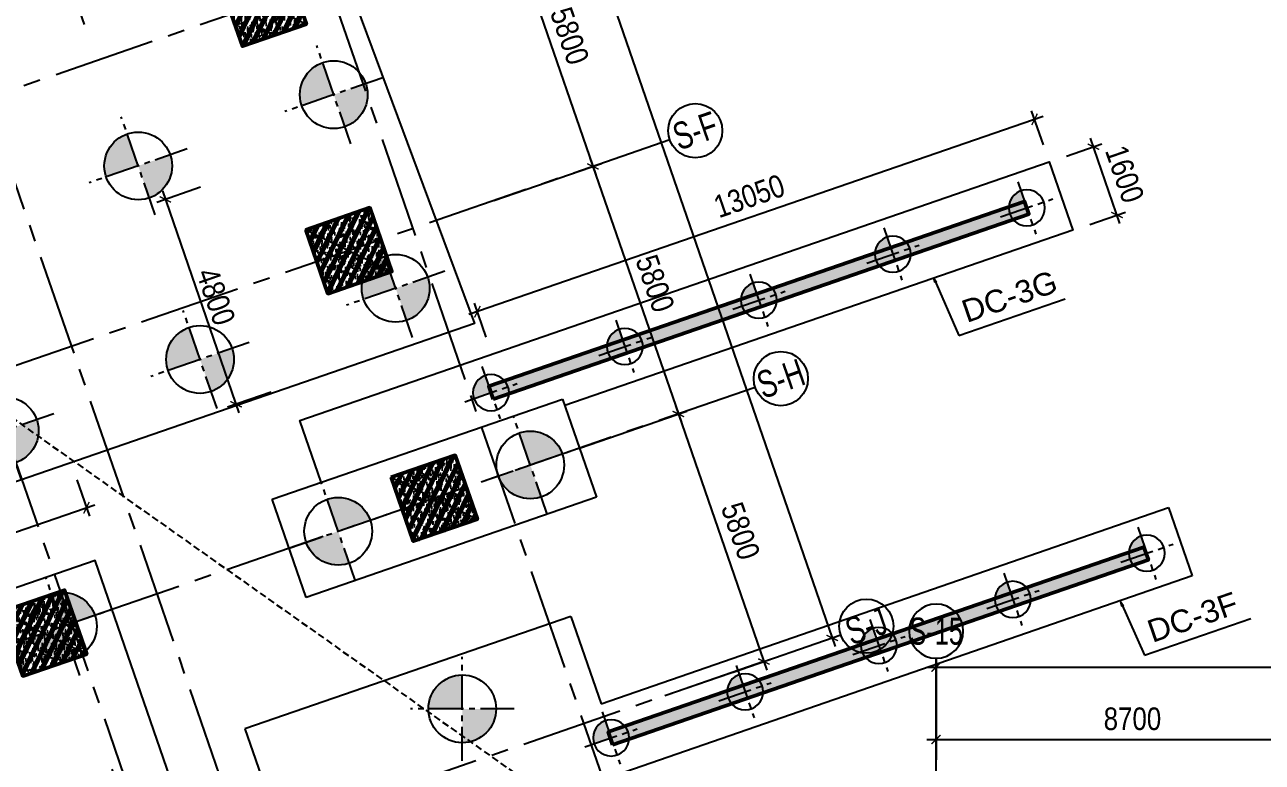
# Model space of a CAD drawing. Header units: millimetres. Extents: x -80883 to 1373228, y -532110 to 182357.
# Drawn here: x 725603 to 753005, y -311909 to -295574 of the extents above; entities that cross this region are included whole.
import ezdxf
from ezdxf.enums import TextEntityAlignment as Align
from ezdxf.xclip import XClip

# ---------------------------------------------------------------- set-up
doc = ezdxf.new("R2010")
doc.units = ezdxf.units.MM
doc.header["$LTSCALE"] = 100
doc.header["$XCLIPFRAME"] = 0
doc.header["$PDMODE"] = 32
doc.header["$PDSIZE"] = 2.5
for name, pattern in [('CENTER2', [1.125, 0.75, -0.125, 0.125, -0.125]), ('DASHED', [4.5, 3, -1.5]), ('HIDDEN', [0.375, 0.25, -0.125])]:
    doc.linetypes.add(name, pattern=pattern)
for name, color, linetype in [('ccu11-Dim', 8, 'Continuous'), ('ccu11-Khuat', 9, 'DASHED'), ('ccu11-Manh', 8, 'Continuous'), ('ccu12-Hatch', 250, 'Continuous'), ('ccu12-Pile', 4, 'Continuous'), ('ccu12-Thay', 7, 'Continuous'), ('ccu12-Truc', 13, 'CENTER2'), ('KC-Betong', 6, 'Continuous'), ('KC2-CONCRETE', 7, 'Continuous'), ('KC2-DIM', 251, 'Continuous'), ('KCS_CENTER_POINT', 7, 'Continuous'), ('KCS_PILE', 8, 'HIDDEN'), ('KT-Dim', 8, 'Continuous'), ('Xref_ST_MBDV Cot vach 30.7.2022$0$Xref_ST_MBDV Cot vach 30.7.2022|Xref_ST_MBDV Cot vach 30.7.2022|Xref_ST_MBDV Cot vach 30.7.2022|Xref_ST_MBDV Cot vach 30.7.2022|A-WALL-PATT', 251, 'Continuous'), ('Xref_ST_MBDV Cot vach 30.7.2022|Xref_ST_MBDV Cot vach 30.7.2022|Xref_ST_MBDV Cot vach 30.7.2022|Xref_ST_MBDV Cot vach 30.7.2022|A-GRID-SYM', 50, 'Continuous')]:
    doc.layers.add(name, color=color, linetype=linetype)
for name, color, linetype, lineweight in [('ccu12-Tencaukien', 9, 'Continuous', 15), ('KT-Net cot', 2, 'Continuous', 50), ('KT-Net cot vach', 6, 'Continuous', 50), ('KT-Vat lieu', 250, 'Continuous', 9)]:
    doc.layers.add(name, color=color, linetype=linetype, lineweight=lineweight)
doc.styles.add('Arial', font='arial.ttf', dxfattribs={"width": 0.7})
doc.styles.add('Arial Narrow', font='ARIALN.TTF')
doc.styles.add('HBA-Text', font='GOTHIC.TTF')
doc.dimstyles.new('ccu11-100x2', dxfattribs={"dimscale": 100, "dimtxt": 2.5, "dimasz": 1, "dimexe": 1, "dimexo": 2, "dimgap": 1, "dimtad": 1, "dimdec": 0, "dimlfac": 0.5, "dimrnd": 5, "dimdsep": 46, "dimtxsty": 'Arial', "dimblk": 'ARCHTICK', "dimcen": -1, "dimdle": 1, "dimclrd": 256, "dimclre": 256, "dimclrt": 31, "dimadec": 0, "dimazin": 2, "dimtfac": 0.1, "dimtdec": 0, "dimtmove": 0, "dimatfit": 1, "dimldrblk": 'ARCHTICK', "dimfxl": 1, "dimtvp": 0.833333, "dimtolj": 1, "dimtzin": 12, "dimarcsym": 0})
doc.dimstyles.new('ccu12-200', dxfattribs={"dimscale": 200, "dimtxt": 2.5, "dimasz": 1, "dimexe": 1, "dimexo": 2, "dimgap": 1, "dimtad": 1, "dimdec": 0, "dimrnd": 5, "dimdsep": 46, "dimtxsty": 'Arial Narrow', "dimblk": 'ARCHTICK', "dimcen": -1, "dimdle": 1, "dimclrd": 256, "dimclre": 256, "dimclrt": 3, "dimadec": 0, "dimazin": 2, "dimtfac": 0.1, "dimtdec": 0, "dimtmove": 0, "dimatfit": 1, "dimldrblk": 'ARCHTICK', "dimfxl": 1, "dimtvp": 0.833333, "dimtolj": 1, "dimtzin": 12, "dimarcsym": 0})
doc.dimstyles.new('CCU_1-300', dxfattribs={"dimscale": 200, "dimtxt": 2.5, "dimasz": 1, "dimexe": 1, "dimexo": 2, "dimgap": 0.5, "dimtad": 1, "dimdec": 0, "dimrnd": 5, "dimdsep": 46, "dimtxsty": 'Arial Narrow', "dimblk": 'ARCHTICK', "dimcen": -1, "dimdle": 1, "dimclrd": 256, "dimclre": 256, "dimclrt": 3, "dimadec": 0, "dimazin": 2, "dimtfac": 0.1, "dimtdec": 0, "dimtix": 1, "dimtmove": 2, "dimatfit": 1, "dimfxl": 1, "dimtvp": 0.833333, "dimtolj": 1, "dimtzin": 12, "dimarcsym": 0})
pattern_1 = [(50, (108165.77, -54076.06), (286.9041, -25.10085), [30, -330]), (355, (108165.77, -54076.06), (-55.5005, 300.8769), [24, -264]), (100.4514, (108189.68, -54078.15), (231.4038, 275.7758), [25.4961, -280.4568]), (46.1842, (108165.77, -53996.06), (426.8964, -66.2076), [45, -495]), (96.6356, (108201.34, -54001.57), (373.865, 389.6471), [38.244, -420.6852]), (351.1842, (108165.77, -53996.06), (373.8648, 389.6474), [36, -396]), (21, (108205.77, -54016.06), (238.7628, -161.0476), [30, -330]), (326, (108205.77, -54016.06), (97.3261, 290.06), [24, -264]), (71.4514, (108225.66, -54029.48), (336.089, 129.0122), [25.4961, -280.4568]), (37.5, (108165.77, -54076.06), (4.86394, 133.15754), [0, -260.8, 0, -268, 0, -265]), (7.5, (108165.77, -54076.06), (105.2278, 157.7647), [0, -152.8, 0, -254.8, 0, -101]), (327.5, (108076.57, -54076.06), (213.52897, -9.02195), [0, -100, 0, -312, 0, -414]), (317.5, (108036.57, -54076.06), (233.27447, 40.042), [0, -130, 0, -207.2, 0, -294]), (45, (108165.77, -54076.06), (-106.066, 106.066), []), (45, (108236.48, -54076.06), (-106.066, 106.066), [])]

# ---------------------------------------------------------------- blocks, each defined once
blk = doc.blocks.new('Xref_ST_MBDV Cot vach 30.7.2022$0$Tuong Vay01-flat-1')
at = {"layer": 'Xref_ST_MBDV Cot vach 30.7.2022$0$Xref_ST_MBDV Cot vach 30.7.2022|Xref_ST_MBDV Cot vach 30.7.2022|Xref_ST_MBDV Cot vach 30.7.2022|Xref_ST_MBDV Cot vach 30.7.2022|A-WALL-PATT'}
h = blk.add_hatch(dxfattribs=at)
h.set_pattern_fill('ACET-2D-VATLIEU04', color=256, scale=50, pattern_type=2)
h.set_pattern_definition([(50, (-11139561.84, -1407213.45), (-225.902474, 189.5546825), [37.5, -412.5]), (355, (-11139561.84, -1407213.45), (32.127212, 367.215716), [30, -330]), (100.4514, (-11139531.95, -1407216.06), (-341.231527, -62.944187), [31.870095, -350.571056]), (46.1842, (-11139561.84, -1407113.45), (-319.180497, 306.252097), [56.25, -618.75]), (96.6356, (-11139517.37, -1407120.34), (-516.995922, -60.144022), [47.805144, -525.8565]), (351.1842, (-11139561.84, -1407113.45), (84.740774, 546.39543), [45, -495]), (21, (-11139511.84, -1407138.45), (-105.680822, 275.3079534), [37.5, -412.5]), (326, (-11139511.84, -1407138.45), (206.128805, 305.59852), [30, -330]), (71.4514, (-11139486.97, -1407155.22), (-328.963765, 110.380101), [31.870095, -350.571056]), (37.5, (-11139561.84, -1407213.45), (-78.1345294, 101.8269012), [0, -326, 0, -335, 0, -331.25]), (7.5, (-11139561.84, -1407213.45), (-23.2793464, 176.824191), [0, -191, 0, -318.5, 0, -126.25]), (327.5, (-11139673.34, -1407213.45), (71.9444175, 112.9301145), [0, -125, 0, -390, 0, -517.5000003]), (317.5, (-11139723.34, -1407213.45), (158.0205496, 172.449169), [0, -162.5, 0, -259, 0, -367.5]), (45, (-11139561.84, -1407213.45), (-150.260191, 150.260191), []), (45, (-11139561.84, -1407152.2), (-150.260191, 150.260191), [])])
h.paths.add_polyline_path([(-82665, -118500), (-81837, -121132), (-80903, -123728), (-79863, -126284), (-78720, -128795), (-77475, -131258), (-76131, -133667), (-74689, -136020), (-73153, -138312), (-71525, -140539), (-69807, -142699), (-68002, -144786), (-66114, -146798), (-64145, -148731), (-62100, -150582), (-59980, -152349), (-57790, -154027), (-55533, -155614), (-53213, -157109), (-50835, -158507), (-48401, -159807), (-45916, -161007), (-43385, -162104), (-40811, -163097), (-38198, -163985), (-35551, -164765), (-32875, -165436), (-30174, -165998), (-27451, -166448), (-24702, -166789), (-4397, -168938), (36420, -167648), (41836, -160719), (12445, -24368), (8473, -9249), (-4719, -5521), (-10557, -9947), (-34021, -27848), (-39777, -32009), (-41249, -35294), (-45787, -38574), (-49368, -38942), (-57644, -44924), (-59845, -46601), (-61969, -48362), (-64020, -50208), (-65993, -52137), (-67887, -54144), (-69696, -56226), (-71420, -58381), (-73054, -60604), (-74596, -62892), (-76043, -65242), (-77394, -67648), (-78645, -70107), (-79794, -72615), (-80841, -75168), (-81782, -77762), (-82617, -80392), (-83343, -83054), (-83961, -85743), (-84468, -88455), (-84865, -91186), (-85149, -93930), (-85321, -96684), (-85381, -99530), (-85329, -102201), (-85163, -104955), (-84886, -107701), (-84496, -110432), (-83996, -113146), (-83385, -115836)], flags=16)
h.paths.add_polyline_path([(-83625, -118781), (-82785, -121452), (-81837, -124086), (-80781, -126680), (-79621, -129228), (-78358, -131727), (-76994, -134172), (-75531, -136560), (-73973, -138886), (-72320, -141146), (-70577, -143337), (-68746, -145455), (-66829, -147497), (-64832, -149459), (-62755, -151337), (-60604, -153130), (-58382, -154833), (-56092, -156444), (-53738, -157960), (-51324, -159379), (-48854, -160699), (-46333, -161916), (-43764, -163030), (-41151, -164038), (-38500, -164938), (-35814, -165730), (-33098, -166411), (-30357, -166981), (-27595, -167438), (-24816, -167783), (-4434, -169940), (36920, -168633), (42913, -160966), (13418, -24135), (9295, -8442), (-4926, -4424), (-11163, -9151), (-34617, -27045), (-40580, -31355), (-42052, -34640), (-46156, -37607), (-49737, -37975), (-58240, -44121), (-60467, -45819), (-62623, -47605), (-64704, -49479), (-66707, -51435), (-68628, -53472), (-70465, -55586), (-72214, -57772), (-73872, -60029), (-75437, -62350), (-76905, -64734), (-78276, -67176), (-79545, -69672), (-80712, -72217), (-81774, -74808), (-82729, -77440), (-83576, -80109), (-84314, -82810), (-84940, -85539), (-85455, -88291), (-85857, -91062), (-86146, -93847), (-86321, -96642), (-86382, -99529), (-86328, -102241), (-86160, -105036), (-85879, -107821), (-85484, -110593), (-84976, -113347), (-84356, -116078)])
blk = doc.blocks.new('_ARCHTICK')
at = {"color": 0, "linetype": 'ByBlock', "const_width": 0.15}
blk.add_lwpolyline([(-0.5, -0.5), (0.5, 0.5)], dxfattribs=at)
blk = doc.blocks.new('*D1087')
at = {"layer": 'Defpoints', "color": 0, "transparency": 16777216}
for p in [(369540, -50987), (374002, -55583), (371432, -56470, 0)]:
    blk.add_point(p, dxfattribs=at)
at = {"layer": 'KT-Dim', "lineweight": -2, "transparency": 16777216}
for p, q in [((369918, -50857), (372298, -50035)), ((372044, -49911), (374067, -55772)), ((371810, -56339), (374191, -55518))]:
    blk.add_line(p, q, dxfattribs=at)
at = {"layer": 'KT-Dim', "lineweight": -2, "transparency": 16777216, "xscale": 200, "yscale": 200, "zscale": 200}
for p, rotation in [((372109, -50100), 109.0471074728855), ((374002, -55583), 289.0471074728856)]:
    blk.add_blockref('_ARCHTICK', p, dxfattribs=dict(at, rotation=rotation))
at = {"layer": 'KT-Dim', "color": 3, "transparency": 16777216, "insert": (373486, -52693), "char_height": 500, "attachment_point": 5, "rotation": 289.0471, "style": 'Arial Narrow'}
blk.add_mtext('\\A1;5800', dxfattribs=at)
blk = doc.blocks.new('*D1092')
at = {"layer": 'Defpoints', "color": 0, "transparency": 16777216}
for p in [(371433, -56470, 0), (375894, -61065), (373325, -61952, 0)]:
    blk.add_point(p, dxfattribs=at)
at = {"layer": 'KT-Dim', "lineweight": -2, "transparency": 16777216}
for p, q in [((371811, -56339), (374191, -55518)), ((373936, -55394), (375960, -61254)), ((373703, -61822), (376084, -61000))]:
    blk.add_line(p, q, dxfattribs=at)
at = {"layer": 'KT-Dim', "lineweight": -2, "transparency": 16777216, "xscale": 200, "yscale": 200, "zscale": 200}
for p, rotation in [((374002, -55583), 109.0471074728855), ((375894, -61065), 289.0471074728856)]:
    blk.add_blockref('_ARCHTICK', p, dxfattribs=dict(at, rotation=rotation))
at = {"layer": 'KT-Dim', "color": 3, "transparency": 16777216, "insert": (375378, -58176), "char_height": 500, "attachment_point": 5, "rotation": 289.0471, "style": 'Arial Narrow'}
blk.add_mtext('\\A1;5800', dxfattribs=at)
blk = doc.blocks.new('*D1093')
at = {"layer": 'Defpoints', "color": 0, "transparency": 16777216}
for p in [(373326, -61952, 0), (377787, -66548), (375218, -67435, 0)]:
    blk.add_point(p, dxfattribs=at)
at = {"layer": 'KT-Dim', "lineweight": -2, "transparency": 16777216}
for p, q in [((373704, -61822), (376084, -61000)), ((375829, -60876), (377853, -66737)), ((375596, -67304), (377976, -66483))]:
    blk.add_line(p, q, dxfattribs=at)
at = {"layer": 'KT-Dim', "lineweight": -2, "transparency": 16777216, "xscale": 200, "yscale": 200, "zscale": 200}
for p, rotation in [((375894, -61065), 109.0471074728855), ((377787, -66548), 289.0471074728856)]:
    blk.add_blockref('_ARCHTICK', p, dxfattribs=dict(at, rotation=rotation))
at = {"layer": 'KT-Dim', "color": 3, "transparency": 16777216, "insert": (377271, -63658), "char_height": 500, "attachment_point": 5, "rotation": 289.0471, "style": 'Arial Narrow'}
blk.add_mtext('\\A1;5800', dxfattribs=at)
blk = doc.blocks.new('GRID-SYM-flat-91')
at = {"layer": 'Xref_ST_MBDV Cot vach 30.7.2022|Xref_ST_MBDV Cot vach 30.7.2022|Xref_ST_MBDV Cot vach 30.7.2022|Xref_ST_MBDV Cot vach 30.7.2022|A-GRID-SYM'}
blk.add_circle((0, 0, 0), 900, dxfattribs=at)
at = {"layer": 'Xref_ST_MBDV Cot vach 30.7.2022|Xref_ST_MBDV Cot vach 30.7.2022|Xref_ST_MBDV Cot vach 30.7.2022|Xref_ST_MBDV Cot vach 30.7.2022|A-GRID-SYM', "style": 'HBA-Text'}
blk.add_attdef('GRID', text='', height=900, rotation=19.0471, dxfattribs=at).set_placement((0, 0, 0), align=Align.MIDDLE_CENTER)
blk = doc.blocks.new('GRID-SYM-flat-103')
at = {"layer": 'Xref_ST_MBDV Cot vach 30.7.2022|Xref_ST_MBDV Cot vach 30.7.2022|Xref_ST_MBDV Cot vach 30.7.2022|Xref_ST_MBDV Cot vach 30.7.2022|A-GRID-SYM'}
blk.add_circle((0, 0, 0), 900, dxfattribs=at)
at = {"layer": 'Xref_ST_MBDV Cot vach 30.7.2022|Xref_ST_MBDV Cot vach 30.7.2022|Xref_ST_MBDV Cot vach 30.7.2022|Xref_ST_MBDV Cot vach 30.7.2022|A-GRID-SYM', "style": 'HBA-Text'}
blk.add_attdef('GRID', text='', height=900, rotation=19.0471, dxfattribs=at).set_placement((0, 0, 0), align=Align.MIDDLE_CENTER)
blk = doc.blocks.new('*D1074')
at = {"layer": 'Defpoints', "color": 0, "transparency": 16777216}
for p in [(366647, -37704, 0), (379300, -66026), (376730, -66913, 0)]:
    blk.add_point(p, dxfattribs=at)
at = {"layer": 'KT-Dim', "lineweight": -2, "transparency": 16777216}
for p, q in [((369150, -36628), (379365, -66215)), ((367025, -37574), (369405, -36752)), ((377108, -66782), (379489, -65960))]:
    blk.add_line(p, q, dxfattribs=at)
at = {"layer": 'KT-Dim', "lineweight": -2, "transparency": 16777216, "xscale": 200, "yscale": 200, "zscale": 200}
for p, rotation in [((369216, -36817), 109.0471074728855), ((379300, -66026), 289.0471074728856)]:
    blk.add_blockref('_ARCHTICK', p, dxfattribs=dict(at, rotation=rotation))
at = {"layer": 'KT-Dim', "color": 3, "transparency": 16777216, "insert": (374688, -51273), "char_height": 500, "attachment_point": 5, "rotation": 289.0471, "style": 'Arial Narrow'}
blk.add_mtext('\\A1;30900', dxfattribs=at)
blk = doc.blocks.new('*D1076')
at = {"layer": 'Defpoints', "color": 0, "transparency": 16777216}
for p in [(390299, -68275), (381599, -71082, 0), (390299, -71118, 0)]:
    blk.add_point(p, dxfattribs=at)
at = {"layer": 'KT-Dim', "lineweight": -2, "transparency": 16777216}
for p, q in [((381599, -70682), (381599, -68075)), ((390299, -70718), (390299, -68075)), ((381399, -68275), (390499, -68275))]:
    blk.add_line(p, q, dxfattribs=at)
at = {"layer": 'KT-Dim', "lineweight": -2, "transparency": 16777216, "xscale": 200, "yscale": 200, "zscale": 200, "rotation": 180}
blk.add_blockref('_ARCHTICK', (381599, -68275), dxfattribs=at)
at = {"layer": 'KT-Dim', "lineweight": -2, "transparency": 16777216, "xscale": 200, "yscale": 200, "zscale": 200}
blk.add_blockref('_ARCHTICK', (390299, -68275), dxfattribs=at)
at = {"layer": 'KT-Dim', "color": 3, "transparency": 16777216, "insert": (385949, -67819), "char_height": 500, "attachment_point": 5, "style": 'Arial Narrow'}
blk.add_mtext('\\A1;8700', dxfattribs=at)
blk = doc.blocks.new('*D1080')
at = {"layer": 'Defpoints', "color": 0, "transparency": 16777216}
for p in [(409199, -66675), (381599, -70845), (409199, -70845)]:
    blk.add_point(p, dxfattribs=at)
at = {"layer": 'KT-Dim', "lineweight": -2, "transparency": 16777216}
for p, q in [((381599, -70445), (381599, -66475)), ((409199, -70445), (409199, -66475)), ((381399, -66675), (409399, -66675))]:
    blk.add_line(p, q, dxfattribs=at)
at = {"layer": 'KT-Dim', "lineweight": -2, "transparency": 16777216, "xscale": 200, "yscale": 200, "zscale": 200, "rotation": 180}
blk.add_blockref('_ARCHTICK', (381599, -66675), dxfattribs=at)
at = {"layer": 'KT-Dim', "lineweight": -2, "transparency": 16777216, "xscale": 200, "yscale": 200, "zscale": 200}
blk.add_blockref('_ARCHTICK', (409199, -66675), dxfattribs=at)
at = {"layer": 'KT-Dim', "color": 3, "transparency": 16777216, "insert": (395399, -66219), "char_height": 500, "attachment_point": 5, "style": 'Arial Narrow'}
blk.add_mtext('\\A1;27600', dxfattribs=at)
blk = doc.blocks.new('GRID-SYM-flat-73')
at = {"layer": 'Xref_ST_MBDV Cot vach 30.7.2022|Xref_ST_MBDV Cot vach 30.7.2022|Xref_ST_MBDV Cot vach 30.7.2022|Xref_ST_MBDV Cot vach 30.7.2022|A-GRID-SYM'}
blk.add_circle((0, 0, 0), 900, dxfattribs=at)
at = {"layer": 'Xref_ST_MBDV Cot vach 30.7.2022|Xref_ST_MBDV Cot vach 30.7.2022|Xref_ST_MBDV Cot vach 30.7.2022|Xref_ST_MBDV Cot vach 30.7.2022|A-GRID-SYM', "style": 'HBA-Text'}
blk.add_attdef('GRID', text='', height=900, rotation=359.6303, dxfattribs=at).set_placement((0, 0, 0), align=Align.MIDDLE_CENTER)
blk = doc.blocks.new('*U151')
h = blk.add_hatch()
h.set_pattern_fill('VATLIEU04', color=250, scale=40, style=0, pattern_type=2)
h.set_pattern_definition([(50, (550, -550), (286.904, -25.1), [30, -330]), (355, (550, -550), (-55.5, 300.877), [24, -264]), (100.451, (573.9, -552.1), (231.404, 275.776), [25.496, -280.457]), (46.184, (550, -470), (426.9, -66.21), [45, -495]), (96.636, (585.57, -475.5), (373.87, 389.65), [38.24, -420.69]), (351.184, (550, -470), (373.86, 389.65), [36, -396]), (21, (590, -490), (238.763, -161.048), [30, -330]), (326, (590, -490), (97.326, 290.06), [24, -264]), (71.451, (609.9, -503.42), (336.09, 129.01), [25.496, -280.457]), (37.5, (550, -550), (4.864, 133.1575), [0, -260.8, 0, -268, 0, -265]), (7.5, (550, -550), (105.228, 157.765), [0, -152.8, 0, -254.8, 0, -101]), (327.5, (460.8, -550), (213.529, -9.022), [0, -100, 0, -312, 0, -414]), (317.5, (420.8, -550), (233.274, 40.042), [0, -130, 0, -207.2, 0, -294]), (45, (550, -550), (-120.208, 120.208), []), (45, (550, -501), (-120.208, 120.208), [])])
h.paths.add_polyline_path([(-475, 475), (1025, 475), (1025, -1025), (-475, -1025)])
at = {"color": 6, "ltscale": 0.25}
blk.add_lwpolyline([(-475, 475), (1025, 475), (1025, -1025), (-475, -1025)], close=True, dxfattribs=at)
at = {"layer": 'Defpoints', "linetype": 'ByBlock', "ltscale": 30}
for p, q in [((1025, 475), (-475, -1025)), ((-475, 475), (1025, -1025))]:
    blk.add_line(p, q, dxfattribs=at)
blk = doc.blocks.new('MBDV-B1-T1-PN')
at = {"layer": 'KT-Net cot vach', "rotation": 19.04713795399666}
for p in [(57392, 5823), (59285, 341), (61177, -5142), (52528, -8128)]:
    blk.add_blockref('*U151', p, dxfattribs=at)
blk = doc.blocks.new('*D787')
at = {"layer": 'Defpoints', "color": 0, "transparency": 16777216}
for p in [(726625, -305275), (726969, -306271), (711690, -310431)]:
    blk.add_point(p, dxfattribs=at)
at = {"layer": 'KC2-DIM', "lineweight": -2, "transparency": 16777216}
for p, q in [((726755, -305653), (727034, -306460)), ((711844, -311493), (727158, -306206)), ((711820, -310809), (712099, -311617))]:
    blk.add_line(p, q, dxfattribs=at)
at = {"layer": 'KC2-DIM', "lineweight": -2, "transparency": 16777216, "xscale": 200, "yscale": 200, "zscale": 200}
for p, rotation in [((726969, -306271), 19.04713795387658), ((712034, -311428), 199.0471379538766)]:
    blk.add_blockref('_ARCHTICK', p, dxfattribs=dict(at, rotation=rotation))
at = {"layer": 'KC2-DIM', "color": 3, "transparency": 16777216, "insert": (719385, -308514), "char_height": 500, "attachment_point": 5, "rotation": 19.0471, "style": 'Arial Narrow'}
blk.add_mtext('\\A1;15800', dxfattribs=at)
blk = doc.blocks.new('*D810')
at = {"layer": 'Defpoints', "color": 0, "transparency": 16777216}
for p in [(729869, -299044), (731435, -303582), (730282, -303980)]:
    blk.add_point(p, dxfattribs=at)
at = {"layer": 'KC2-DIM', "lineweight": -2, "transparency": 16777216}
for p, q in [((729491, -299175), (728527, -299508)), ((728650, -299253), (730347, -304169)), ((731057, -303712), (730093, -304045))]:
    blk.add_line(p, q, dxfattribs=at)
at = {"layer": 'KC2-DIM', "lineweight": -2, "transparency": 16777216, "xscale": 200, "yscale": 200, "zscale": 200}
for p, rotation in [((728716, -299443), 109.0471379539949), ((730282, -303980), 289.0471379539949)]:
    blk.add_blockref('_ARCHTICK', p, dxfattribs=dict(at, rotation=rotation))
at = {"layer": 'KC2-DIM', "color": 3, "transparency": 16777216, "insert": (729835, -301595), "char_height": 500, "attachment_point": 5, "rotation": 289.0471, "style": 'Arial Narrow'}
blk.add_mtext('\\A1;4800', dxfattribs=at)
blk = doc.blocks.new('D1500.')
at = {"layer": 'ccu12-Hatch', "ltscale": 0.5}
h = blk.add_hatch(color=256, dxfattribs=at)
h.dxf.hatch_style = 1
h.paths.add_polyline_path([(750, 0, 0.414214), (0, 750), (0, 0)])
h.paths.add_polyline_path([(0, 0), (-750, 0, 0.414214), (0, -750)])
at = {"layer": 'ccu12-Pile', "color": 13, "linetype": 'CENTER2', "ltscale": 10}
for p, q in [((0, 1150), (0, -1150)), ((1150, 0), (-1150, 0))]:
    blk.add_line(p, q, dxfattribs=at)
at = {"layer": 'ccu12-Pile', "ltscale": 0.5}
blk.add_circle((0, 0), 750, dxfattribs=at)
blk = doc.blocks.new('D1500')
at = {"layer": 'ccu12-Pile', "rotation": 270}
blk.add_blockref('D1500.', (-4, 0), dxfattribs=at)
blk = doc.blocks.new('DC-2-1500')
at = {"layer": 'KC2-CONCRETE'}
for p, q in [((-1150, 3400), (1150, 3400)), ((-1150, -3400), (-1150, 3400)), ((1150, 3400), (1150, -3400)), ((1150, -3400), (-1150, -3400))]:
    blk.add_line(p, q, dxfattribs=at)
at = {"layer": 'KCS_CENTER_POINT'}
for p, q in [((-150, 0), (150, 0)), ((0, 150), (0, -150))]:
    blk.add_line(p, q, dxfattribs=at)
at = {"layer": 'KCS_PILE'}
for p in [(0, 2250), (0, -2250)]:
    blk.add_blockref('D1500', p, dxfattribs=at)
blk = doc.blocks.new('MBDV-COC-PN')
at = {"layer": 'KC2-DIM', "rotation": 289.04713795402}
blk.add_blockref('DC-2-1500', (61527, -5312), dxfattribs=at)
at = {"layer": 'KCS_PILE'}
for p, rotation in [((53407, 6270), 19.04713795401927), ((59305, 3628), 19.04713795401927), ((54974, 2050), 19.04713795401927), ((60675, -660), 19.04713795401927), ((56344, -2237), 19.04713795401927), ((52018, -3814), 19.04713795401927), ((53303, -8151), 289.0471379539969), ((54771, -12401), 289.0471379539969)]:
    blk.add_blockref('D1500', p, dxfattribs=dict(at, rotation=rotation))
blk.add_blockref('D1500', (62151, -9976), dxfattribs=at)
blk = doc.blocks.new('*D764')
at = {"layer": 'ccu11-Dim', "lineweight": -2, "ltscale": 0.5, "transparency": 16777216}
for p, q in [((749855, -299977), (749202, -298086)), ((748667, -298483), (749456, -298210)), ((749189, -299995), (749978, -299723))]:
    blk.add_line(p, q, dxfattribs=at)
at = {"layer": 'Defpoints', "color": 0, "ltscale": 0.5, "transparency": 16777216}
for p in [(749267, -298276), (748289, -298613), (748811, -300126)]:
    blk.add_point(p, dxfattribs=at)
at = {"layer": 'ccu11-Dim', "lineweight": -2, "ltscale": 0.5, "transparency": 16777216, "xscale": 200, "yscale": 200, "zscale": 200}
for p, rotation in [((749267, -298276), 109.0471379532386), ((749789, -299788), 289.0471379532386)]:
    blk.add_blockref('_ARCHTICK', p, dxfattribs=dict(at, rotation=rotation))
at = {"layer": 'ccu11-Dim', "color": 3, "ltscale": 0.5, "transparency": 16777216, "insert": (749959, -298883), "char_height": 500, "attachment_point": 5, "rotation": 289.0471, "style": 'Arial Narrow'}
blk.add_mtext('\\A1;1600', dxfattribs=at)
blk = doc.blocks.new('*D765')
at = {"layer": 'ccu11-Dim', "lineweight": -2, "ltscale": 0.5, "transparency": 16777216}
for p, q in [((748158, -298235), (747898, -297481)), ((748152, -297605), (735437, -301995)), ((735821, -302495), (735560, -301741))]:
    blk.add_line(p, q, dxfattribs=at)
at = {"layer": 'Defpoints', "color": 0, "ltscale": 0.5, "transparency": 16777216}
for p in [(748289, -298613), (735626, -301930), (735951, -302873)]:
    blk.add_point(p, dxfattribs=at)
at = {"layer": 'ccu11-Dim', "lineweight": -2, "ltscale": 0.5, "transparency": 16777216, "xscale": 200, "yscale": 200, "zscale": 200}
for p, rotation in [((747963, -297670), 19.04713795399694), ((735626, -301930), 199.047137953997)]:
    blk.add_blockref('_ARCHTICK', p, dxfattribs=dict(at, rotation=rotation))
at = {"layer": 'ccu11-Dim', "color": 3, "ltscale": 0.5, "transparency": 16777216, "insert": (741646, -299370), "char_height": 500, "attachment_point": 5, "rotation": 19.0471, "style": 'Arial Narrow'}
blk.add_mtext('\\A1;13050', dxfattribs=at)
blk = doc.blocks.new('Vach-NN-PN')
at = {"layer": 'KT-Vat lieu'}
h = blk.add_hatch(dxfattribs=at)
h.set_pattern_fill('BTCT', color=256, scale=40)
h.set_pattern_definition(pattern_1)
h.paths.add_polyline_path([(64438, -15045), (64340, -14761), (76203, -10665), (76301, -10949)])
h = blk.add_hatch(dxfattribs=at)
h.set_pattern_fill('BTCT', color=256, scale=40)
h.set_pattern_definition(pattern_1)
h.paths.add_polyline_path([(67081, -22701), (66983, -22418), (78846, -18322), (78944, -18606)])
at = {"layer": 'KT-Net cot'}
for points in [[(64438, -15045), (64340, -14761), (76203, -10665), (76301, -10949)], [(67081, -22701), (66983, -22418), (78846, -18322), (78944, -18606)]]:
    blk.add_lwpolyline(points, close=True, dxfattribs=at)
blk = doc.blocks.new('D800.')
at = {"layer": 'ccu12-Pile', "ltscale": 0.5}
h = blk.add_hatch(color=250, dxfattribs=at)
h.dxf.hatch_style = 1
h.paths.add_polyline_path([(0, 0), (400, 0, 0.414214), (0, 400)])
at = {"layer": 'ccu12-Pile', "color": 13, "linetype": 'CENTER2', "ltscale": 10}
for p, q in [((0, 613), (0, -613)), ((613, 0), (-613, 0))]:
    blk.add_line(p, q, dxfattribs=at)
at = {"layer": 'ccu12-Pile', "ltscale": 0.5}
blk.add_circle((0, 0), 400, dxfattribs=at)
blk = doc.blocks.new('Grid-ST-flat-3')
at = {"layer": 'ccu12-Truc', "ltscale": 30}
for p, q in [((361622.2, -32650.9), (374729.9, -70616.8)), ((354060.2, -35261.7), (370215.9, -82056.1)), ((352169.7, -35914.4), (368325.4, -82708.8)), ((373810.3, -49513), (349695.2, -57838.7)), ((375703.1, -54995.5), (343807.6, -66007.3)), ((377595.9, -60477.9), (312746.7, -82867)), ((377787.3, -66547.8), (314639.5, -88349.4)), ((381599.4, -66474.8), (381599.4, -104409.6))]:
    blk.add_line(p, q, dxfattribs=at)
at = {"layer": 'KT-Dim'}
ref = blk.add_blockref('GRID-SYM-flat-103', (376267.4, -54791.3, 0), dxfattribs=dict(at, xscale=0.6666666666666666, yscale=0.6666666666666666, zscale=0.6666666666666666))
ref.add_attrib('GRID', 'S-F', dxfattribs={"layer": 'Xref_ST_MBDV Cot vach 30.7.2022|Xref_ST_MBDV Cot vach 30.7.2022|Xref_ST_MBDV Cot vach 30.7.2022|Xref_ST_MBDV Cot vach 30.7.2022|A-GRID-SYM', "height": 600, "rotation": 19, "style": 'HBA-Text', "width": 0.75}).set_placement((376267.4, -54791.3, 0), align=Align.MIDDLE_CENTER)
ref = blk.add_blockref('GRID-SYM-flat-103', (378163.1, -60282.1, 0), dxfattribs=dict(at, xscale=0.6666666666666666, yscale=0.6666666666666666, zscale=0.6666666666666666))
ref.add_attrib('GRID', 'S-H', dxfattribs={"layer": 'Xref_ST_MBDV Cot vach 30.7.2022|Xref_ST_MBDV Cot vach 30.7.2022|Xref_ST_MBDV Cot vach 30.7.2022|Xref_ST_MBDV Cot vach 30.7.2022|A-GRID-SYM', "height": 600, "rotation": 19, "style": 'HBA-Text', "width": 0.75}).set_placement((378163.1, -60282.1, 0), align=Align.MIDDLE_CENTER)
ref = blk.add_blockref('GRID-SYM-flat-91', (380055.9, -65764.6, 0), dxfattribs=dict(at, xscale=0.6666666666666666, yscale=0.6666666666666666, zscale=0.6666666666666666))
ref.add_attrib('GRID', 'S-J', dxfattribs={"layer": 'Xref_ST_MBDV Cot vach 30.7.2022|Xref_ST_MBDV Cot vach 30.7.2022|Xref_ST_MBDV Cot vach 30.7.2022|Xref_ST_MBDV Cot vach 30.7.2022|A-GRID-SYM', "height": 600, "rotation": 19, "style": 'HBA-Text', "width": 0.75}).set_placement((380055.9, -65764.6, 0), align=Align.MIDDLE_CENTER)
ref = blk.add_blockref('GRID-SYM-flat-73', (381602.8, -65874.8, 0), dxfattribs=dict(at, xscale=-0.6666666666666665, yscale=0.6666666666666665, zscale=0.6666666666666665, rotation=179.6748020054017))
ref.add_attrib('GRID', 'S-15', dxfattribs={"layer": 'Xref_ST_MBDV Cot vach 30.7.2022|Xref_ST_MBDV Cot vach 30.7.2022|Xref_ST_MBDV Cot vach 30.7.2022|Xref_ST_MBDV Cot vach 30.7.2022|A-GRID-SYM', "height": 600, "style": 'HBA-Text', "width": 0.7}).set_placement((381602.8, -65874.8, 0), align=Align.MIDDLE_CENTER)
for base, p1, p2, picture, middle in [((379299.7, -66025.7, 0), (366646.9, -37704.3), (376730.3, -66912.7, 0), '*D1074', (374688, -51272.9, 0)), ((374001.7, -55582.9, 0), (369540.2, -50987.3, 0), (371432.3, -56470), '*D1087', (373485.6, -52693.1, 0)), ((375894.5, -61065.4, 0), (371433, -56469.7, 0), (373325.1, -61952.4, 0), '*D1092', (375378.4, -58175.5, 0)), ((377787.3, -66547.8, 0), (373325.8, -61952.2), (375217.9, -67434.9, 0), '*D1093', (377271.3, -63658, 0))]:
    dim = blk.add_linear_dim(base=base, p1=p1, p2=p2, angle=109.04711, dimstyle='ccu12-200', dxfattribs=at)
    dim.commit()
    dim.dimension.update_dxf_attribs({"geometry": picture, "text_midpoint": middle})
for base, p1, p2, picture, middle in [((409199.4, -66674.8), (381599.4, -70845.4), (409199.4, -70845.4), '*D1080', (395399.4, -66219.5)), ((390299.4, -68274.8, 0), (381599.4, -71082.4), (390299.4, -71118), '*D1076', (385949.4, -67819.5, 0))]:
    dim = blk.add_linear_dim(base=base, p1=p1, p2=p2, dimstyle='ccu12-200', dxfattribs=at)
    dim.commit()
    dim.dimension.update_dxf_attribs({"geometry": picture, "text_midpoint": middle})

msp = doc.modelspace()

# ---------------------------------------------------------------- linework, layer by layer
at = {"ltscale": 0.5}
msp.add_line((730479.3, -311170), (736367.8, -328226.1), dxfattribs=at)
msp.add_lwpolyline([(711642.3, -310447.7), (704798, -290623.4), (718147.6, -285932.8), (731797.1, -292061.5), (735558.9, -302190.5)], close=True)
msp.add_lwpolyline([(735331.4, -335454.5), (735331.4, -327080.6), (733941.3, -327080.6), (727159.7, -307438), (716478.4, -311125.7), (725991.2, -338679.2)], dxfattribs=at)
at = {"layer": 'ccu11-Khuat', "ltscale": 0.5}
msp.add_line((645571.9, -247882.9), (813771.9, -366824.3), dxfattribs=at)
at = {"layer": 'ccu12-Thay', "ltscale": 0.5}
for p, q in [((738365.5, -310612.9), (750931.1, -306266.2)), ((750931.1, -306266.2), (751453.2, -307778.6)), ((751453.2, -307778.6), (738887.7, -312125.3)), ((737697.5, -308677.9), (730479.3, -311170)), ((737697.5, -308677.9), (738365.5, -310612.9))]:
    msp.add_line(p, q, dxfattribs=at)
msp.add_lwpolyline([(732169.5, -305708.4), (731697.6, -304341.4), (748288.9, -298613.3), (748811.1, -300125.7), (737560.4, -304010)], dxfattribs=at)
at = {"layer": 'KC-Betong'}
msp.add_lwpolyline([(735979.9, -303868), (735882, -303584.4), (747744.8, -299488.8), (747842.8, -299772.3)], close=True, dxfattribs=at)
at = {"layer": 'KCS_CENTER_POINT'}
for p, q in [((734813.4, -306012.2), (734529.9, -306110.1)), ((734720.6, -306203), (734622.7, -305919.4))]:
    msp.add_line(p, q, dxfattribs=at)

# ---------------------------------------------------------------- block references
ref = msp.add_blockref('Xref_ST_MBDV Cot vach 30.7.2022$0$Tuong Vay01-flat-1', (742513.6, -173724.8))
XClip(ref).set_block_clipping_path([(-91541.6736345236, -190955.6682973447), (52438.3255017358, -76158.0499385341)])
msp.add_blockref('Grid-ST-flat-3', (364182, -243129.8))
at = {"layer": 'ccu11-Manh'}
msp.add_blockref('MBDV-B1-T1-PN', (673144.6, -300749.5), dxfattribs=at)
at = {"layer": 'ccu12-Thay', "xscale": -1, "rotation": 19.04713795323252}
for p in [(747791.6, -299631.3), (744825.6, -300654.3), (741858.9, -301675.5), (738893.5, -302700.3), (735927.5, -303723.3), (750450.5, -307278.5), (747484.4, -308301.5), (744517.8, -309322.7), (741552.4, -310347.5), (738586.3, -311370.5)]:
    msp.add_blockref('D800.', p, dxfattribs=at)
at = {"layer": 'KC2-DIM'}
msp.add_blockref('MBDV-COC-PN', (673144.6, -300749.5), dxfattribs=at)
at = {"layer": 'KT-Net cot'}
msp.add_blockref('Vach-NN-PN', (671538.7, -288820.4), dxfattribs=at)

# ---------------------------------------------------------------- texts
at = {"layer": 'ccu12-Tencaukien', "color": 31, "style": 'Arial'}
for s, p in [('DC-3G', (746462.8, -302180.5)), ('DC-3F', (750573.2, -309265.9))]:
    msp.add_text(s, height=500, rotation=19.04714, dxfattribs=at).set_placement(p)

# ---------------------------------------------------------------- dimensions: what is measured, and where the dimension line sits
at = {"layer": 'ccu11-Dim', "ltscale": 0.5}
for p1, p2, distance, picture, middle in [((748288.9, -298613.3), (735951.2, -302872.8), -997.7, '*D765', (741645.9, -299369.6)), ((748811.1, -300125.7), (748288.9, -298613.3), -1034.9, '*D764', (749958.6, -298883.2))]:
    dim = msp.add_aligned_dim(p1=p1, p2=p2, distance=distance, dimstyle='ccu12-200', dxfattribs=at)
    dim.commit()
    dim.dimension.update_dxf_attribs({"geometry": picture, "text_midpoint": middle})
at = {"layer": 'KC2-DIM'}
for p1, p2, distance, picture, middle in [((729868.8, -299044.4), (731435.3, -303581.6), -1220, '*D810', (729834.7, -301595.2)), ((711689.6, -310431.4), (726624.5, -305275.1), -1054, '*D787', (719385.1, -308513.7))]:
    dim = msp.add_aligned_dim(p1=p1, p2=p2, distance=distance, dimstyle='CCU_1-300', dxfattribs=at)
    dim.commit()
    dim.dimension.update_dxf_attribs({"geometry": picture, "text_midpoint": middle})

# ---------------------------------------------------------------- leaders
for points in [[(745734.4, -301187.9), (746288.4, -302453.8), (748640.3, -301641.8)], [(749875.1, -308360.7), (750398.9, -309539.2), (752750.8, -308727.2)]]:
    msp.add_leader(points, dimstyle='ccu11-100x2', override={"dimgap": 1, "dimtad": 0, "dimldrblk": 'Open'}, dxfattribs=at)

doc.saveas('drawing.dxf')
